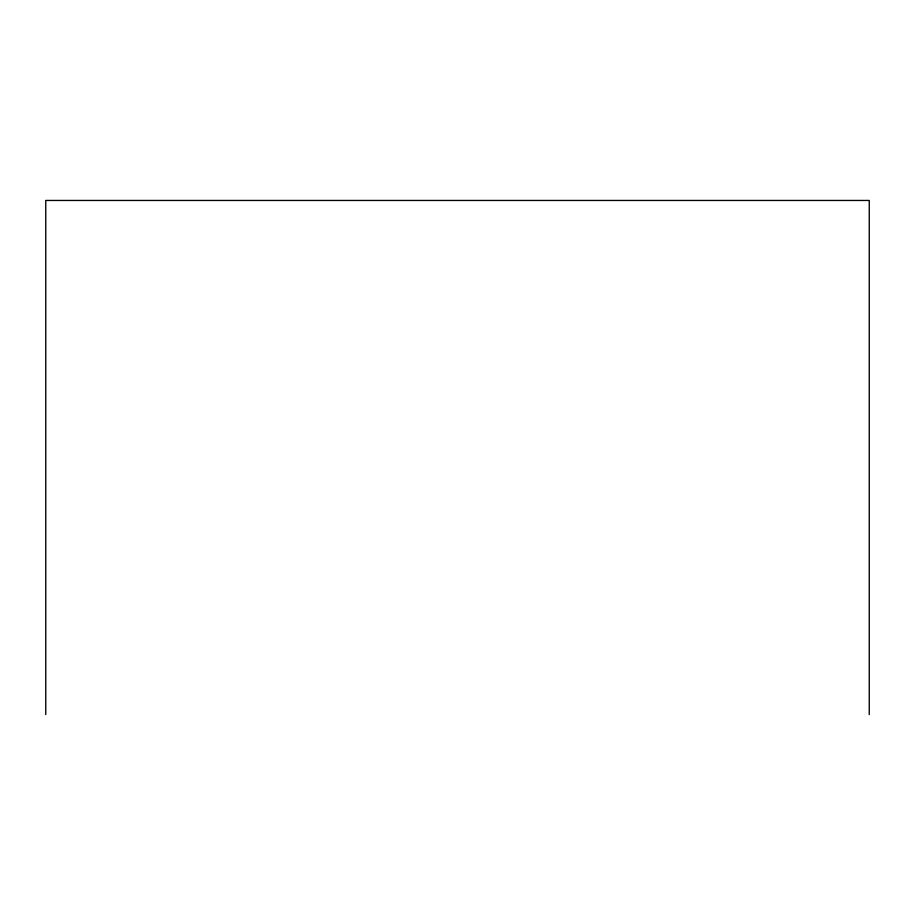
<?xml version="1.0" encoding="UTF-8"?>
<svg xmlns="http://www.w3.org/2000/svg" width="915" height="915" viewBox="0 0 915 915"><rect width="100%" height="100%" fill="white"/><g stroke="black" fill="none" stroke-linecap="round" stroke-linejoin="round"><path stroke-width="1.37" d="M869.25 714.546L869.25 200.454L45.75 200.454L45.75 714.546"/></g></svg>
